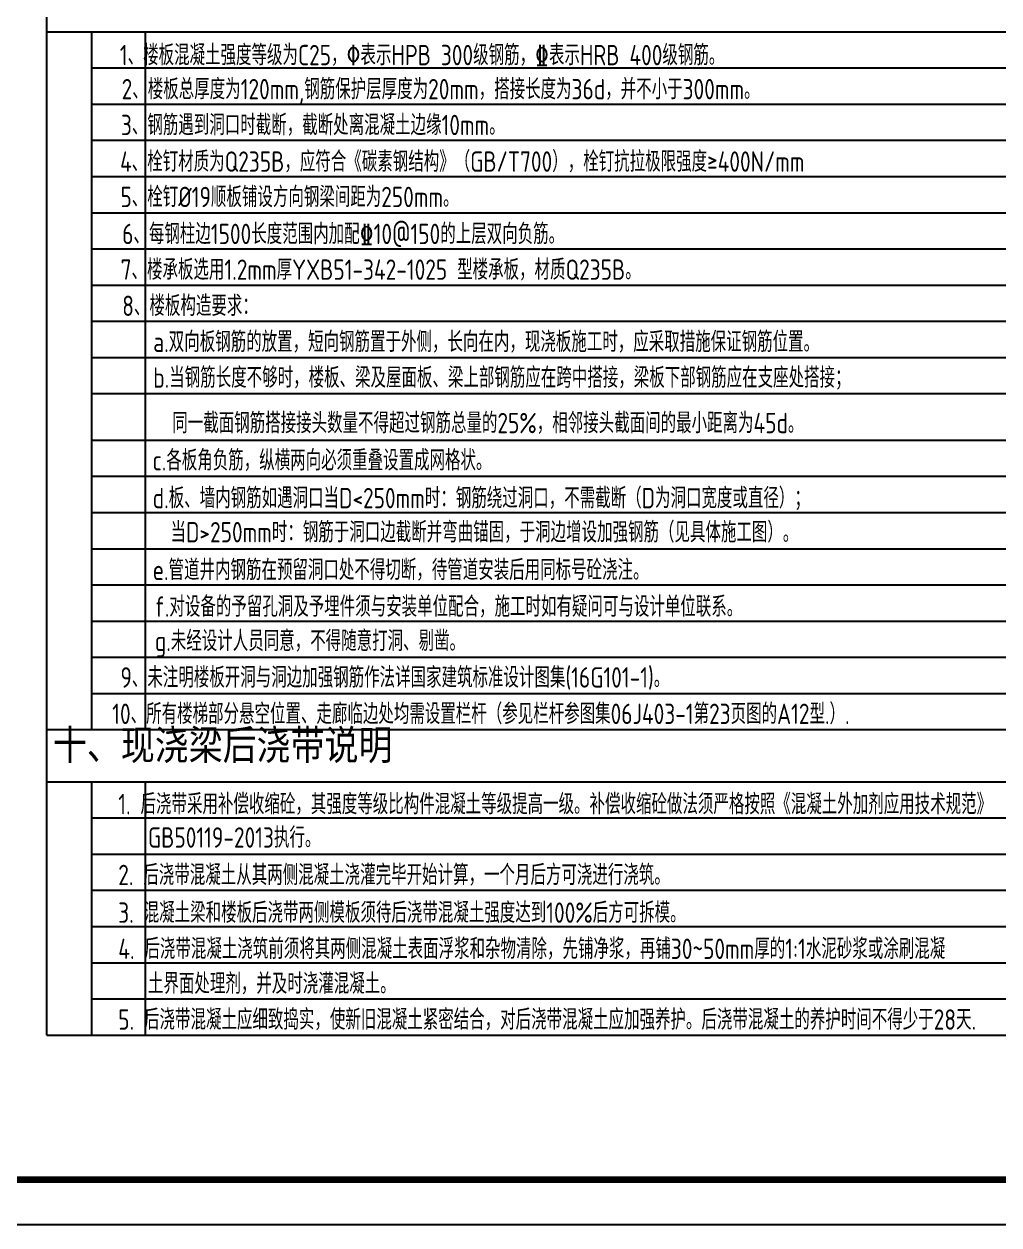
# Model space of a CAD drawing. Extents: x 180850 to 1399066, y 113487 to 334416.
# Drawn here: x 279147 to 294374, y 136382 to 155140 of the extents above; entities that cross this region are included whole.
import ezdxf
from ezdxf.enums import TextEntityAlignment as Align

# ---------------------------------------------------------------- set-up
doc = ezdxf.new("R2010")
doc.units = 0
doc.header["$LTSCALE"] = 1000
for name, color, linetype in [('PUB_TEXT', 7, 'Continuous'), ('PUB_TITLE', 4, 'Continuous'), ('TEXT', 7, 'Continuous'), ('TK', 4, 'Continuous')]:
    doc.layers.add(name, color=color, linetype=linetype)
doc.styles.add('_HZTXT', font='tssdeng.shx', dxfattribs={"width": 0.8, "bigfont": 'tssdchn.shx'})
doc.styles.add('TSSD_Norm', font='tssdeng.shx', dxfattribs={"bigfont": 'hztxt.shx'})

msp = doc.modelspace()

# ---------------------------------------------------------------- linework, layer by layer
at = {"layer": 'PUB_TITLE'}
msp.add_lwpolyline([(243229.36, 178381.97), (302694, 178381.97), (302694, 136381.97), (243229.36, 136381.97)], close=True, dxfattribs=at)
at = {"layer": 'PUB_TITLE', "const_width": 106.06}
msp.add_lwpolyline([(244997.04, 137089.05), (244997.04, 177674.9), (301986.93, 177674.9), (301986.93, 137089.05)], close=True, dxfattribs=at)
at = {"layer": 'TK'}
for p, q in [((279505.83, 139348.04), (279505.83, 173692.12)), ((279505.83, 155019.85), (295332.24, 155019.85)), ((280205.36, 152059.77), (280205.36, 155019.85)), ((280205.36, 144118.75), (280205.36, 155019.85)), ((281044.8, 152059.77), (281044.8, 155019.85)), ((281044.8, 144118.75), (281044.8, 155019.85)), ((280205.36, 154454.58), (295332.24, 154454.58)), ((280205.36, 153889.32), (295332.24, 153889.32)), ((280205.36, 153324.05), (295332.24, 153324.05)), ((280205.36, 152758.78), (295332.24, 152758.78)), ((280205.36, 152193.51), (295332.24, 152193.51)), ((280205.36, 151628.24), (295332.24, 151628.24)), ((280205.36, 151062.98), (295332.24, 151062.98)), ((280205.36, 150497.71), (295332.24, 150497.71)), ((280205.36, 149932.44), (295332.24, 149932.44)), ((280205.36, 149367.17), (295332.24, 149367.17)), ((280205.36, 148640.9), (295332.24, 148640.9)), ((280205.36, 148075.63), (295332.24, 148075.63)), ((280205.36, 147510.36), (295332.24, 147510.36)), ((280205.36, 146945.09), (295332.24, 146945.09)), ((280205.36, 146379.82), (295332.24, 146379.82)), ((280205.36, 145814.55), (295332.24, 145814.55)), ((280205.36, 145249.29), (295332.24, 145249.29)), ((280205.36, 144684.02), (295332.24, 144684.02)), ((279505.83, 144118.75), (295332.24, 144118.75)), ((279505.83, 143304.92), (295332.24, 143304.92)), ((280205.36, 139348.04), (280205.36, 143304.92)), ((281044.8, 139348.04), (281044.8, 143304.92)), ((280205.36, 142739.65), (295332.24, 142739.65)), ((280205.36, 142174.38), (295332.24, 142174.38)), ((280205.36, 141609.11), (295332.24, 141609.11)), ((280205.36, 141043.84), (295332.24, 141043.84)), ((280205.36, 140478.58), (295332.24, 140478.58)), ((280205.36, 139913.31), (295332.24, 139913.31)), ((279505.83, 139348.04), (295332.24, 139348.04))]:
    msp.add_line(p, q, dxfattribs=at)

# ---------------------------------------------------------------- texts
at = {"layer": 'PUB_TEXT', "style": '_HZTXT', "width": 0.8}
for s, height, p in [('1、楼板混凝土强度等级为C25，%%130表示HPB 300级钢筋，%%132表示HRB 400级钢筋。', 318.1818, (280643.65, 154496.11)), ('2、楼板总厚度为120mm,钢筋保护层厚度为20mm，搭接长度为36d，并不小于300mm。', 318.1818, (280672.25, 153963.68)), ('3、钢筋遇到洞口时截断，截断处离混凝土边缘10mm。', 318.1818, (280660.85, 153403.92)), ('4、栓钉材质为Q235B，应符合《碳素钢结构》（GB/T700），栓钉抗拉极限强度≥400N/mm', 318.1818, (280647.5, 152832.39)), ('5、栓钉%%c19顺板铺设方向钢梁间距为250mm。', 318.1818, (280653.33, 152279.57)), ('6、每钢柱边1500长度范围内加配%%13210@150的上层双向负筋。', 318.1818, (280680.13, 151702.13)), ('7、楼承板选用1.2mm厚YXB51-342-1025 型楼承板，材质Q235B。', 318.1818, (280655.62, 151144.47)), ('8、楼板构造要求：', 318.182, (280680.64, 150579.96)), ('a.双向板钢筋的放置，短向钢筋置于外侧，长向在内，现浇板施工时，应采取措施保证钢筋位置。', 318.1818, (281164.84, 150016.54)), ('b.当钢筋长度不够时，楼板、梁及屋面板、梁上部钢筋应在跨中搭接，梁板下部钢筋应在支座处搭接；', 318.1818, (281164.84, 149458.4)), ('同一截面钢筋搭接接头数量不得超过钢筋总量的25%，相邻接头截面间的最小距离为45d。', 318.1818, (281462.35, 148748.4)), ('c.各板角负筋，纵横两向必须重叠设置成网格状。', 318.1818, (281153.85, 148166.17)), ('d.板、墙内钢筋如遇洞口当D<250mm时：钢筋绕过洞口，不需截断（D为洞口宽度或直径）；', 318.1818, (281156.74, 147576.54)), ('当D>250mm时：钢筋于洞口边截断并弯曲锚固，于洞边增设加强钢筋（见具体施工图）。', 318.1818, (281436.24, 147043.63)), ('e.管道井内钢筋在预留洞口处不得切断，待管道安装后用同标号砼浇注。', 318.1818, (281156.74, 146454.03)), ('f.对设备的予留孔洞及予埋件须与安装单位配合，施工时如有疑问可与设计单位联系。', 318.1818, (281189.77, 145881.18)), ('g.未经设计人员同意，不得随意打洞、剔凿。', 318.1818, (281189.77, 145345.3)), ('9、未注明楼板开洞与洞边加强钢筋作法详国家建筑标准设计图集(16G101-1)。', 318.1818, (280652.6, 144775.19)), ('10、所有楼梯部分悬空位置、走廊临边处均需设置栏杆（参见栏杆参图集06J403-1第23页图的A12型.）.', 318.1818, (280524.62, 144206.3)), ('1. 后浇带采用补偿收缩砼，其强度等级比构件混凝土等级提高一级。补偿收缩砼做法须严格按照《混凝土外加剂应用技术规范》', 318.1818, (280619, 142796.4)), ('   GB50119-2013执行。', 318.1818, (280619, 142275.09)), ('2. 后浇带混凝土从其两侧混凝土浇灌完毕开始计算，一个月后方可浇进行浇筑。', 318.1818, (280619, 141690.32)), ('3. 混凝土梁和楼板后浇带两侧模板须待后浇带混凝土强度达到100%%%后方可拆模。', 318.1818, (280619, 141101.32)), ('4. 后浇带混凝土浇筑前须将其两侧混凝土表面浮浆和杂物清除，先铺净浆，再铺30~50mm厚的1:1水泥砂浆或涂刷混凝', 318.1818, (280619, 140536.63)), ('   土界面处理剂，并及时浇灌混凝土。', 318.1818, (280619, 139992.01)), ('5. 后浇带混凝土应细致捣实，使新旧混凝土紧密结合，对后浇带混凝土应加强养护。后浇带混凝土的养护时间不得少于28天.', 318.1818, (280619, 139431.82))]:
    msp.add_text(s, height=height, dxfattribs=at).set_placement(p)
at = {"layer": 'TEXT', "color": 3, "style": 'TSSD_Norm'}
msp.add_text('十、现浇梁后浇带说明', height=530.303, dxfattribs=at).set_placement((279598.32, 143438.25), align=Align.BOTTOM_LEFT)

doc.saveas('drawing.dxf')
